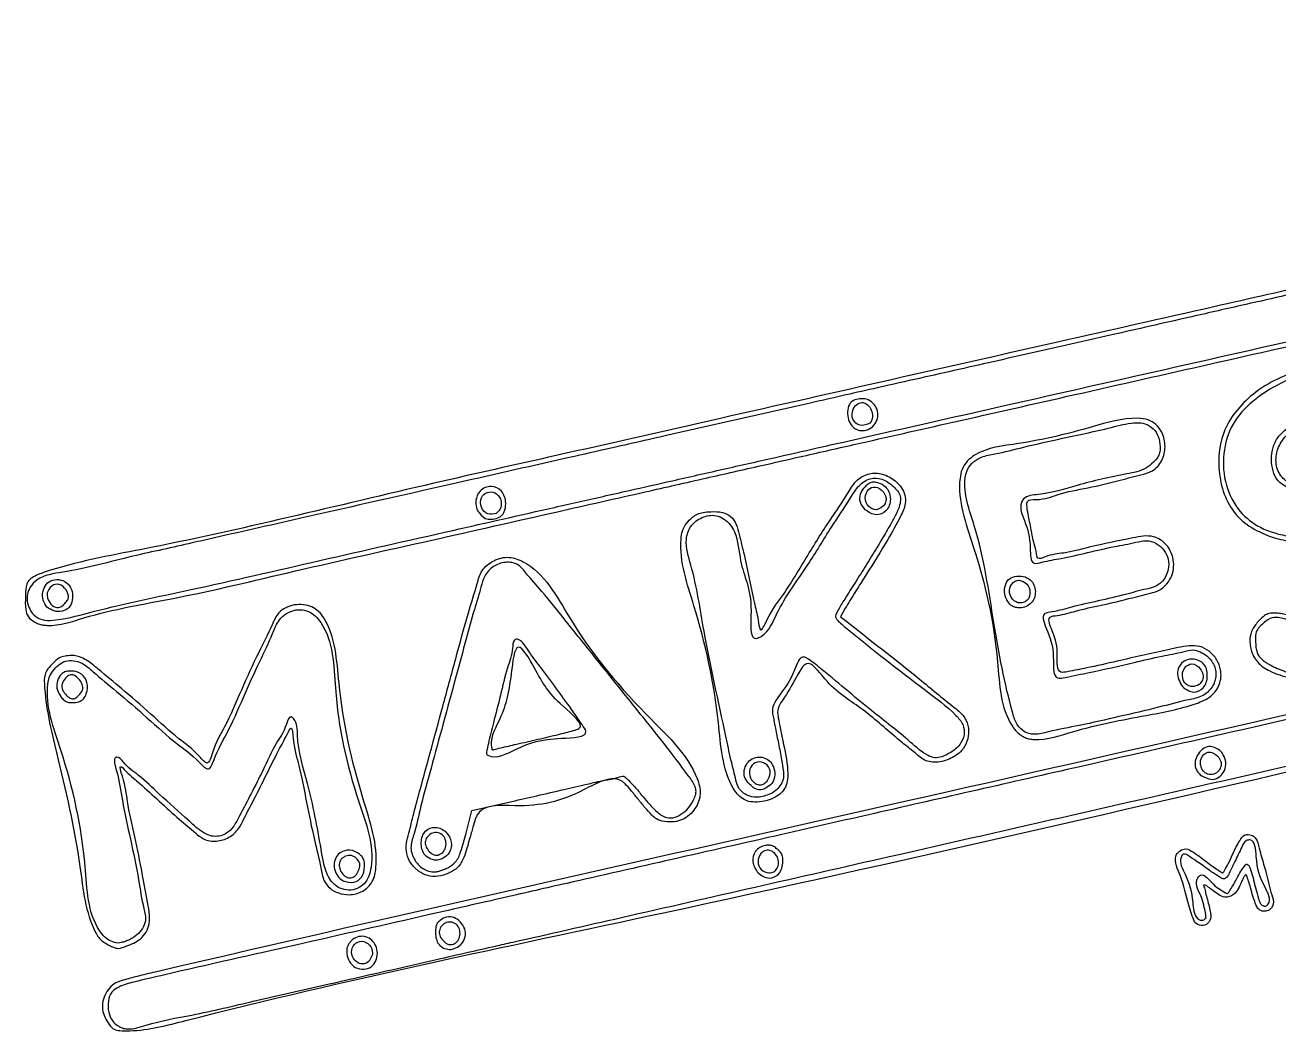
# Model space of a CAD drawing. Extents: x 2 to 748, y 2 to 398.
# Drawn here: x 291.09 to 331.95, y 200.01 to 232.77 of the extents above; entities that cross this region are included whole.
import ezdxf

# ---------------------------------------------------------------- set-up
doc = ezdxf.new("R2010")
doc.units = 0
doc.layers.add('Capa_1', color=7, linetype='CONTINUOUS')

msp = doc.modelspace()

# ---------------------------------------------------------------- linework, layer by layer
at = {"layer": 'Capa_1', "color": 7}
for p, q in [((318.039383, 219.69902), (318.039383, 219.69902)), ((318.627873, 219.803233), (318.627873, 219.803233)), ((318.466385, 216.982044), (318.466301, 216.982044)), ((319.067632, 217.113483), (319.067632, 217.113483)), ((306.087018, 216.699509), (306.087018, 216.699509)), ((306.443888, 216.858699), (306.443888, 216.858699)), ((300.693215, 215.328673), (300.693413, 215.328673)), ((291.802199, 213.811368), (291.802143, 213.811365)), ((292.421959, 213.967507), (292.421959, 213.967519)), ((317.816484, 213.76987), (317.658129, 213.497125)), ((323.153617, 213.93289), (323.153617, 213.932895)), ((323.800131, 214.094042), (323.800131, 214.094042)), ((291.393993, 213.325246), (291.393993, 213.325246)), ((317.658129, 213.497125), (317.820238, 213.369738)), ((329.345939, 211.284562), (329.345939, 211.284562)), ((292.267132, 210.874527), (292.267132, 210.874527)), ((292.844389, 210.937276), (292.844276, 210.937265)), ((328.812567, 211.208714), (328.812567, 211.208714)), ((326.736287, 210.24361), (326.736287, 210.24361)), ((323.555332, 209.627068), (323.555332, 209.627068)), ((307.796156, 209.503178), (307.796156, 209.503169)), ((306.123763, 209.080429), (306.123763, 209.080429)), ((329.985539, 208.482067), (329.985539, 208.482067)), ((315.267396, 208.13716), (315.267396, 208.137157)), ((329.38418, 208.350627), (329.38418, 208.350627)), ((314.826198, 207.925976), (314.826198, 207.925973)), ((315.377491, 207.722954), (315.377491, 207.722954)), ((305.459948, 206.444659), (305.644663, 207.181686)), ((305.644663, 207.181686), (306.956008, 207.48138)), ((314.669424, 207.479201), (314.669424, 207.479201)), ((304.293919, 205.616086), (304.293919, 205.616004)), ((304.704496, 205.820178), (304.704524, 205.820189)), ((303.909391, 205.206884), (303.909391, 205.206892)), ((304.862964, 205.320114), (304.862964, 205.320114)), ((314.979417, 205.149573), (314.979417, 205.149573)), ((315.543918, 205.225742), (315.543861, 205.225742)), ((301.456993, 204.892313), (301.456993, 204.892313)), ((301.893788, 205.096806), (301.893788, 205.096808)), ((329.205167, 203.539168), (329.205167, 203.539153)), ((329.574116, 203.682065), (329.574116, 203.682057)), ((293.77465, 202.824632), (293.77465, 202.824632)), ((294.496998, 202.976419), (294.496998, 202.976419)), ((304.723292, 202.705542), (304.723292, 202.705542)), ((305.161752, 202.904932), (305.161809, 202.904944)), ((302.303716, 202.276164), (302.303716, 202.276164)), ((301.848379, 202.069958), (301.848379, 202.069958)), ((298.571243, 200.984317), (298.571243, 200.984317)), ((293.873146, 200.157338), (293.873146, 200.157338))]:
    msp.add_line(p, q, dxfattribs=at)
for points, knots in [([(291.393993, 213.325246), (291.319958, 213.374065), (291.173034, 213.470948), (291.084428, 213.783006), (291.106846, 214.11133), (291.101702, 214.415528), (291.167112, 214.64847), (291.385542, 214.826698), (292.609002, 215.265297), (297.039169, 216.051388), (302.559171, 217.44339), (308.852145, 218.84345), (313.823737, 219.973189), (319.287736, 221.20704), (324.645065, 222.418906), (329.322814, 223.47636), (333.061024, 224.321252), (336.012049, 224.988067), (338.498581, 225.550157), (341.01151, 226.11853), (344.024157, 226.799866), (347.901627, 227.676495), (352.527742, 228.722091), (357.348652, 229.812332), (361.769634, 230.810023), (365.558048, 231.671246), (368.257157, 232.269772), (369.973149, 232.659348), (370.794278, 232.771473), (371.167401, 232.762443), (371.388311, 232.73862), (371.615915, 232.543323), (371.781474, 232.136893), (371.740706, 231.571922), (371.272791, 231.037761), (369.997351, 230.959194), (368.067746, 230.350698), (364.9635, 229.718347), (360.89543, 228.76885), (356.084388, 227.691724), (350.986473, 226.536297), (346.011752, 225.412718), (341.553225, 224.404753), (337.61361, 223.514263), (333.807498, 222.653895), (329.720432, 221.730065), (325.451621, 220.765252), (321.57643, 219.889189), (318.584939, 219.212707), (316.507248, 218.742331), (314.901952, 218.378413), (313.225184, 217.99915), (311.006229, 217.497327), (308.025103, 216.824571), (304.227279, 215.960981), (300.053552, 215.039176), (296.280801, 214.119501), (293.576588, 213.683715), (292.172168, 213.178677), (291.665165, 213.225435), (291.522374, 213.26163), (291.435042, 213.304905), (291.393993, 213.325246)], [0, 0, 0, 0, 0.257859, 0.511725, 0.918801, 1.249313, 1.424874, 1.619129, 2.061692, 5.313226, 15.071563, 19.155289, 24.650446, 30.367365, 35.959778, 41.128565, 44.754704, 47.457281, 50.204835, 52.402521, 55.186495, 59.471026, 64.328527, 69.414851, 74.299224, 77.924196, 81.072232, 82.58768, 83.21221, 83.54037, 83.718022, 83.855842, 84.413577, 84.96588, 85.475411, 86.3885, 88.599014, 91.628606, 95.840844, 101.151712, 106.41145, 111.524621, 116.45124, 120.124721, 123.641602, 128.157677, 132.695245, 136.771056, 140.076624, 141.896322, 143.161868, 145.014707, 147.053713, 149.986768, 154.183466, 158.735253, 162.820977, 165.795873, 167.016083, 167.162887, 167.317521, 167.454667, 167.454667, 167.454667, 167.454667]), ([(300.693413, 215.328673), (302.138607, 215.655599), (304.689289, 216.232603), (307.766467, 216.928499), (309.682136, 217.361343), (310.961297, 217.649753), (312.266453, 217.944951), (313.840598, 218.301148), (315.414738, 218.657398), (316.719905, 218.952624), (319.224056, 219.517735), (324.968147, 220.815742), (335.209598, 223.131019), (344.354782, 225.199339), (350.547586, 226.599404), (352.653037, 227.075165), (355.380149, 227.691004), (358.507341, 228.397714), (361.708508, 229.121686), (363.924807, 229.625186), (365.439973, 229.968655), (366.707505, 230.253599), (368.165195, 230.585464), (369.53967, 230.88243), (370.533935, 231.162957), (371.132052, 231.258972), (371.362846, 231.408517), (371.468649, 231.535662), (371.542794, 231.700155), (371.618597, 231.861779), (371.620545, 232.050433), (371.539866, 232.248665), (371.419409, 232.473915), (371.216073, 232.651133), (370.953874, 232.732577), (370.574275, 232.615732), (369.993395, 232.517371), (368.850498, 232.248182), (366.719326, 231.774117), (363.385203, 231.015482), (359.164164, 230.062265), (354.77845, 229.069775), (350.986751, 228.212579), (347.830247, 227.499541), (344.816732, 226.819421), (340.729737, 225.894885), (337.122026, 225.077982), (334.305376, 224.441095), (333.11453, 224.172312), (331.917135, 223.902961), (330.579145, 223.601791), (328.740515, 223.18471), (326.830649, 222.749551), (324.708775, 222.269223), (322.565199, 221.785296), (320.481843, 221.316207), (318.494008, 220.867594), (316.588645, 220.436792), (314.356234, 219.931638), (312.127245, 219.427174), (310.231401, 218.998318), (307.868487, 218.464593), (304.608796, 217.728215), (300.807326, 216.868916), (298.003211, 216.233226), (296.457802, 215.883847), (295.573157, 215.682298), (294.159183, 215.377799), (292.842412, 214.993833), (291.598984, 214.850425), (291.260189, 214.486106), (291.151751, 214.236962), (291.147963, 213.985633), (291.233365, 213.727595), (291.419519, 213.483838), (291.740918, 213.355305), (292.404782, 213.414089), (293.951538, 213.851589), (296.835667, 214.435075), (299.278738, 215.001011), (300.693215, 215.328673)], [0, 0, 0, 0, 4.445131, 7.845396, 9.464652, 10.337013, 11.77921, 13.479022, 15.178841, 16.621056, 17.493443, 22.880209, 34.287824, 48.993132, 51.008684, 53.335107, 55.468736, 59.396031, 62.953251, 65.314816, 66.214258, 67.61422, 69.211625, 70.702289, 71.822537, 72.330317, 72.482634, 72.636975, 72.818637, 73.023819, 73.164726, 73.369923, 73.658118, 73.925033, 74.159235, 74.445183, 75.085286, 75.941145, 77.95803, 81.641908, 86.195236, 90.941533, 95.131306, 97.85749, 100.649631, 104.39924, 110.428273, 111.746756, 113.062512, 114.090681, 115.428704, 117.176911, 119.746706, 121.305144, 123.703593, 126.339272, 127.711681, 129.817078, 132.199646, 134.578235, 136.67316, 138.030882, 141.845555, 146.69874, 149.722621, 150.472161, 151.451044, 152.447346, 154.794772, 155.668375, 155.993962, 156.236726, 156.46893, 156.730153, 157.041558, 157.356814, 157.720199, 159.013883, 162.181941, 166.538514, 166.538514, 166.538514, 166.538514]), ([(332.307156, 211.502257), (332.084257, 211.565256), (331.701677, 211.673388), (331.226548, 211.982186), (331.032062, 212.386611), (330.980913, 212.762894), (331.072646, 213.106959), (331.273728, 213.344191), (331.451311, 213.525543), (331.635277, 213.616286), (331.819293, 213.616647), (332.013309, 213.601368), (332.203238, 213.565517), (332.497564, 213.470281), (332.921067, 213.343837), (333.505104, 213.278363), (334.267045, 213.274214), (335.097197, 213.396564), (335.89856, 213.827897), (336.163782, 214.384503), (336.218404, 214.743123), (336.201035, 214.920377), (336.100765, 215.192986), (335.71415, 215.586184), (334.737439, 215.740802), (333.652612, 215.830942), (332.603799, 215.899387), (331.868464, 216.027405), (331.249782, 216.271726), (330.67852, 216.630788), (330.23817, 217.234453), (329.93173, 218.192682), (329.996634, 219.564197), (331.110354, 220.916023), (332.297876, 221.449235), (333.149137, 221.66307), (333.591242, 221.699562), (334.108223, 221.700308), (334.617361, 221.703441), (335.051029, 221.666707), (335.530858, 221.525934), (336.076725, 221.280699), (336.433355, 220.628844), (336.229524, 220.083856), (335.873489, 219.743257), (335.34938, 219.733954), (334.717066, 219.900743), (333.893336, 219.980504), (333.068174, 219.852653), (332.373741, 219.605574), (331.961484, 219.153832), (331.815898, 218.662624), (331.905123, 218.16783), (332.309007, 217.78093), (333.0372, 217.624605), (334.074584, 217.545057), (335.196858, 217.479233), (336.189121, 217.338601), (336.819745, 217.086026), (337.264498, 216.832679), (337.57374, 216.546297), (337.842471, 216.11696), (338.064143, 215.541436), (338.160599, 214.829627), (338.089843, 213.916967), (337.528088, 212.852427), (336.327499, 211.956312), (335.067966, 211.498602), (333.936879, 211.380731), (333.101268, 211.370227), (332.554874, 211.461071), (332.307156, 211.502257)], [0, 0, 0, 0, 0.694677, 1.192332, 1.64076, 1.992774, 2.315622, 2.673668, 2.912314, 3.073797, 3.2729, 3.453228, 3.659843, 3.850022, 4.381191, 4.982302, 5.605037, 6.665014, 7.479843, 8.216008, 8.408857, 8.564791, 8.744323, 9.273056, 10.115778, 11.610467, 12.580567, 13.261506, 13.838826, 14.568845, 15.252825, 16.030055, 17.562948, 19.134973, 21.013153, 21.374089, 21.764826, 22.339364, 22.925159, 23.293455, 23.637675, 24.426417, 25.025381, 25.663778, 26.016897, 26.439218, 27.14275, 28.005482, 28.886038, 29.642651, 30.159911, 30.657269, 31.132908, 31.58929, 32.242316, 33.312521, 34.728397, 35.612506, 36.3021, 36.752534, 37.142028, 37.551937, 38.261544, 38.975526, 39.690567, 40.979771, 42.433918, 44.095356, 44.932361, 45.839238, 46.591393, 46.591393, 46.591393, 46.591393]), ([(334.868266, 211.670836), (335.296292, 211.79993), (336.102717, 212.043149), (337.115898, 212.720852), (337.638403, 213.417169), (337.875638, 213.922827), (337.942759, 214.255186), (337.967271, 214.862032), (337.916208, 215.72181), (337.31759, 216.655507), (336.533832, 217.062623), (335.797005, 217.247675), (335.060164, 217.332283), (333.985516, 217.39918), (332.901826, 217.452965), (331.836041, 217.809682), (331.67782, 218.519239), (331.739951, 219.007648), (331.909346, 219.363661), (332.324049, 219.754654), (333.087211, 220.041874), (334.125174, 220.146128), (334.947841, 220.013345), (335.48303, 219.847545), (335.772191, 219.912019), (335.946759, 220.085287), (336.094745, 220.237398), (336.161866, 220.406979), (336.16972, 220.652856), (336.09329, 221.010586), (335.659952, 221.311813), (335.124917, 221.494316), (334.46651, 221.580144), (333.803151, 221.578792), (332.953917, 221.485343), (332.022302, 221.14981), (331.099975, 220.572206), (330.382567, 219.799861), (330.091841, 218.805053), (330.168523, 217.788064), (330.606849, 216.917499), (331.36946, 216.322918), (332.485708, 216.04202), (333.74484, 215.966884), (334.921028, 215.883294), (335.757212, 215.712249), (336.276273, 215.314553), (336.417858, 214.724718), (336.259845, 214.121661), (335.752787, 213.50186), (334.786496, 213.157407), (333.579588, 213.067426), (332.59699, 213.247224), (331.979561, 213.489694), (331.629728, 213.457903), (331.431544, 213.268328), (331.253851, 213.119571), (331.181296, 212.923201), (331.190351, 212.715828), (331.191915, 212.508017), (331.227681, 212.334347), (331.338695, 212.128813), (331.640753, 211.926901), (332.082416, 211.723226), (332.661077, 211.554433), (333.354474, 211.513208), (334.110198, 211.533216), (334.622083, 211.626136), (334.868266, 211.670825)], [0, 0, 0, 0, 1.336356, 2.517768, 3.58593, 3.903562, 4.185232, 4.595271, 5.728409, 6.704488, 7.772155, 8.287465, 8.982922, 9.994465, 11.498842, 12.335982, 13.04468, 13.446051, 13.817213, 14.198403, 15.128006, 16.196266, 17.300789, 17.614474, 17.853253, 18.144792, 18.336194, 18.485853, 18.677971, 19.071964, 19.517272, 20.17246, 20.772342, 21.495948, 22.160182, 23.326657, 24.427785, 25.408388, 26.413014, 27.440599, 28.406361, 29.245698, 30.256719, 31.80242, 33.031714, 33.800025, 34.330838, 34.890787, 35.505664, 36.146455, 37.212919, 38.461811, 39.763976, 40.169308, 40.43777, 40.75978, 40.966177, 41.123475, 41.365856, 41.583484, 41.747456, 41.89223, 42.272628, 42.798869, 43.361142, 44.064889, 44.873886, 45.623453, 45.623453, 45.623453, 45.623453]), ([(318.039383, 219.69902), (317.995711, 219.765989), (317.902567, 219.90882), (317.885248, 220.164652), (317.920184, 220.405182), (318.088323, 220.554383), (318.290414, 220.604286), (318.600479, 220.592952), (318.928733, 220.277315), (318.864274, 219.742867), (318.498131, 219.538313), (318.255954, 219.567583), (318.134603, 219.614329), (318.071646, 219.670325), (318.039383, 219.69902)], [0, 0, 0, 0, 0.235963, 0.503264, 0.7529, 0.930152, 1.14003, 1.365196, 1.840852, 2.301827, 2.774256, 2.906138, 3.028489, 3.157095, 3.157095, 3.157095, 3.157095]), ([(318.627873, 219.803233), (318.655688, 219.853326), (318.719894, 219.968956), (318.689424, 220.176423), (318.600275, 220.372123), (318.417575, 220.494309), (318.196578, 220.44673), (318.0394, 220.240283), (318.010082, 219.920049), (318.307932, 219.669941), (318.518504, 219.757669), (318.627873, 219.803233)], [0, 0, 0, 0, 0.168269, 0.388418, 0.593231, 0.807782, 0.986165, 1.214921, 1.544553, 1.851251, 2.1827, 2.1827, 2.1827, 2.1827]), ([(323.555332, 209.627068), (323.517987, 209.655667), (323.440906, 209.714698), (323.342937, 209.815578), (322.868393, 210.479223), (322.810321, 212.673573), (322.226571, 215.269966), (321.431863, 217.363863), (321.606953, 218.307391), (321.777456, 218.571622), (322.342011, 219.005205), (323.822042, 219.143224), (325.551815, 219.573806), (326.955963, 220.005386), (327.67826, 219.934933), (327.960029, 219.770855), (328.176616, 219.467444), (328.275043, 219.041439), (328.165966, 218.574499), (327.874604, 218.228901), (327.365882, 218.101939), (326.670131, 217.912477), (325.763606, 217.693253), (324.807281, 217.527809), (324.250122, 217.282449), (323.742528, 217.327857), (323.730658, 217.062264), (323.790697, 216.770304), (323.870975, 216.347519), (323.958023, 215.905353), (324.043933, 215.628645), (324.073712, 215.334555), (324.496308, 215.530319), (324.987706, 215.554772), (325.976227, 215.823958), (326.913664, 216.003354), (327.790228, 216.188194), (328.306881, 215.881614), (328.568114, 215.367255), (328.486189, 214.73318), (328.096365, 214.33426), (327.564365, 214.218411), (326.954203, 214.05374), (326.173992, 213.871245), (325.383483, 213.712059), (324.884402, 213.544798), (324.355431, 213.508443), (324.666032, 212.830558), (324.752682, 212.423983), (324.694547, 211.632134), (325.220262, 211.739749), (325.794425, 211.842462), (326.891027, 212.101228), (327.997371, 212.343547), (328.886314, 212.550118), (329.374304, 212.554223), (329.693757, 212.383951), (329.93429, 212.114103), (330.086561, 211.732755), (330.048845, 211.278949), (329.743732, 210.859846), (328.896389, 210.51761), (327.382792, 210.235186), (325.617222, 209.912253), (324.360987, 209.457528), (323.821072, 209.510167), (323.682115, 209.553877), (323.597195, 209.6029), (323.555332, 209.627068)], [0, 0, 0, 0, 0.140995, 0.291022, 0.419895, 2.579454, 6.451015, 8.67826, 8.97211, 9.291122, 9.595974, 11.077119, 13.545096, 15.056002, 15.389266, 15.686709, 16.002136, 16.48409, 16.949376, 17.401113, 17.751156, 18.490325, 19.576569, 20.57109, 21.297774, 21.599292, 21.708229, 22.013108, 22.527257, 22.992293, 23.332677, 23.474982, 23.718019, 24.33378, 25.189287, 26.640282, 27.322059, 27.729335, 28.349874, 28.940863, 29.540909, 29.876617, 30.558658, 31.439842, 32.296147, 32.912886, 33.156612, 33.600955, 34.440167, 34.976127, 35.195635, 35.826049, 36.854081, 38.499241, 39.252949, 39.590824, 39.932745, 40.301207, 40.656701, 41.13793, 41.599669, 42.132036, 43.817897, 46.225943, 47.557803, 47.696889, 47.845743, 47.990471, 47.990471, 47.990471, 47.990471]), ([(293.873146, 200.157338), (293.767461, 200.312248), (293.55946, 200.617132), (293.643948, 201.189579), (293.948139, 201.557448), (294.360967, 201.676079), (294.785465, 201.795951), (303.308846, 203.782773), (318.684993, 207.212687), (337.545154, 211.52109), (349.245448, 214.178349), (354.958865, 215.478375), (357.797897, 216.123817), (360.424062, 216.720629), (363.041635, 217.314663), (365.856459, 217.956833), (368.728355, 218.600832), (371.219883, 219.19356), (372.991074, 219.509384), (373.945929, 219.802261), (374.331128, 219.782269), (374.482974, 219.729152), (374.677724, 219.585172), (374.891131, 219.325071), (374.97137, 218.896361), (374.876042, 218.560719), (374.756135, 218.329155), (374.632311, 218.20516), (373.795987, 217.798556), (370.854631, 217.457111), (365.396163, 215.926145), (345.245659, 211.618895), (322.007702, 205.867294), (300.938522, 201.556934), (295.009708, 200.000544), (294.226339, 200.007421), (293.996386, 200.039789), (293.912551, 200.119753), (293.873146, 200.157338)], [0, 0, 0, 0, 0.544419, 1.071488, 1.61271, 1.867013, 2.34413, 2.94179, 28.090974, 49.646959, 60.966545, 64.087296, 67.225232, 69.701009, 72.166604, 75.277884, 78.361256, 81.000592, 82.947812, 83.781658, 83.950072, 84.09524, 84.256604, 84.672282, 85.070901, 85.512961, 85.693322, 85.84904, 86.028327, 88.46217, 94.590136, 103.085642, 150.220979, 166.172439, 168.029531, 168.360492, 168.540453, 168.70006, 168.70006, 168.70006, 168.70006]), ([(298.571243, 200.984317), (299.33524, 201.158036), (300.808607, 201.493054), (302.783099, 201.942228), (304.337651, 202.296344), (305.480635, 202.556582), (306.309414, 202.744952), (307.97646, 203.120542), (312.250309, 204.094591), (320.339166, 205.930957), (331.258043, 208.414609), (342.207991, 210.904148), (350.382097, 212.762353), (355.050531, 213.823421), (357.836787, 214.455283), (360.770998, 215.122405), (364.572612, 215.987131), (368.376802, 216.850856), (371.318549, 217.522585), (373.041226, 217.908608), (373.833017, 218.092901), (374.176079, 218.191407), (374.552222, 218.301545), (374.819844, 218.730091), (374.753545, 219.322219), (374.136075, 219.814568), (372.720061, 219.157056), (370.197092, 218.884487), (366.617604, 217.936304), (362.919888, 217.126942), (360.006618, 216.47544), (358.337124, 216.069567), (357.426059, 215.896665), (357.186457, 215.777383), (356.847823, 215.759287), (356.908883, 215.688152), (356.958711, 215.668519), (357.060126, 215.642274), (357.194341, 215.547702), (357.299851, 215.370598), (357.360001, 215.163774), (357.301816, 214.960652), (357.217074, 214.794819), (357.077426, 214.65194), (356.877791, 214.634374), (356.674237, 214.665594), (356.51223, 214.76315), (356.395846, 214.875794), (356.340872, 215.017476), (356.33838, 215.171169), (356.346203, 215.324527), (356.381258, 215.459528), (356.431054, 215.527692), (356.454625, 215.559957)], [0, 0, 0, 0, 2.350496, 4.532928, 6.074815, 7.133619, 8.049637, 8.624561, 12.260116, 21.199949, 33.508633, 45.853469, 54.888116, 58.656599, 60.215968, 63.45912, 67.683934, 71.911853, 75.16314, 76.733899, 77.211716, 77.598032, 77.810209, 78.37027, 78.926143, 79.472597, 80.449961, 83.117337, 87.342795, 91.388687, 94.561619, 96.174693, 96.729131, 97.126912, 97.282645, 97.313292, 97.370603, 97.445693, 97.625351, 97.84417, 98.056511, 98.248829, 98.458714, 98.617441, 98.820816, 99.026467, 99.231255, 99.376788, 99.504221, 99.674993, 99.833548, 99.965933, 100.084922, 100.084922, 100.084922, 100.084922]), ([(326.736287, 210.24361), (327.168345, 210.340539), (327.927187, 210.51078), (328.81929, 210.76057), (329.453685, 210.878142), (329.799894, 211.181656), (329.938055, 211.599778), (329.835691, 211.97474), (329.615758, 212.215429), (329.39628, 212.36256), (329.118531, 212.44058), (328.704257, 212.316498), (328.06576, 212.206045), (327.050286, 211.965646), (325.972512, 211.712396), (325.196589, 211.566492), (324.584435, 211.431477), (324.623796, 212.325174), (324.527837, 212.793838), (324.147725, 213.610592), (324.723396, 213.666702), (325.252231, 213.838619), (326.072061, 214.010172), (326.883949, 214.199106), (327.509467, 214.37615), (328.077431, 214.491193), (328.437804, 215.018768), (328.285407, 215.72591), (327.725263, 216.03183), (327.169217, 215.886172), (326.530056, 215.774241), (325.724611, 215.59089), (324.918174, 215.396317), (324.377928, 215.321563), (323.843895, 215.154456), (323.864925, 215.969281), (323.729834, 216.490596), (323.466096, 217.080556), (323.691193, 217.449188), (324.417484, 217.480136), (325.470837, 217.82344), (326.647029, 218.091301), (327.535974, 218.245679), (327.836731, 218.505275), (327.997889, 218.664874), (328.0759, 218.84245), (328.076959, 219.077007), (328.044968, 219.362416), (327.863526, 219.64), (327.599623, 219.801573), (327.154942, 219.833518), (326.265386, 219.594768), (325.041612, 219.34434), (323.736413, 219.051646), (322.866532, 218.823684), (322.296154, 218.731964), (321.98474, 218.553142), (321.788119, 218.312912), (321.618612, 217.585668), (322.278953, 215.922926), (322.622415, 213.367553), (323.028245, 211.196717), (323.382572, 209.990104), (323.639554, 209.721908), (324.027022, 209.636178), (324.618623, 209.802727), (325.541836, 209.964522), (326.303847, 210.142569), (326.736287, 210.24361)], [0, 0, 0, 0, 1.326499, 2.329787, 2.793168, 3.231537, 3.638043, 4.052593, 4.32699, 4.602132, 4.839056, 5.163048, 5.866161, 6.796472, 8.302949, 9.095963, 9.346555, 9.916795, 10.925003, 11.475884, 11.734476, 12.380043, 13.273026, 14.188207, 14.892108, 15.23289, 15.894285, 16.541782, 17.190578, 17.535636, 18.237479, 19.144646, 20.026995, 20.663775, 20.917774, 21.428243, 22.349265, 22.942154, 23.079561, 23.577141, 24.877392, 26.53811, 27.191589, 27.500214, 27.712477, 27.867089, 28.066682, 28.408509, 28.71375, 29.027721, 29.298889, 30.025614, 31.767286, 33.059724, 34.031521, 34.472331, 34.776078, 35.089239, 35.372764, 36.968271, 40.19213, 43.192188, 43.593018, 43.924634, 44.249584, 44.728113, 45.742202, 47.072819, 47.072819, 47.072819, 47.072819]), ([(314.669424, 207.479201), (314.601503, 207.506869), (314.460895, 207.564147), (314.286782, 207.716046), (313.806561, 208.465037), (313.692134, 210.664015), (313.119306, 213.302148), (312.379469, 215.374355), (312.499159, 216.295616), (312.63452, 216.542024), (312.8132, 216.720979), (312.998178, 216.845999), (313.203437, 216.904378), (313.476799, 216.920926), (313.792554, 216.924027), (314.106267, 216.775837), (314.288182, 216.498575), (314.385599, 216.065962), (314.536093, 215.461882), (314.697848, 214.708447), (314.846779, 213.923327), (314.976832, 213.48082), (315.043464, 212.914927), (315.415277, 213.728258), (315.856195, 214.24863), (316.565302, 215.457043), (317.247054, 216.545147), (317.825418, 217.375089), (318.166667, 217.969745), (318.593733, 218.188098), (319.053301, 218.171834), (319.411909, 217.969693), (319.653565, 217.717814), (319.773517, 217.458788), (319.791154, 217.122565), (319.559492, 216.637015), (319.132442, 215.872636), (318.643133, 215.097493), (318.226457, 214.437083), (317.997414, 214.070431), (317.866906, 213.853632), (317.816484, 213.76987)], [0, 0, 0, 0, 0.218974, 0.453318, 0.678543, 2.870218, 6.756366, 8.970683, 9.235062, 9.510562, 9.795493, 9.988276, 10.173336, 10.426921, 10.810487, 11.106885, 11.42438, 11.765072, 12.433965, 13.286915, 14.111902, 14.707298, 14.944313, 15.323192, 16.322604, 17.726412, 19.183672, 20.264439, 20.764958, 21.198889, 21.627174, 22.092949, 22.396183, 22.662959, 22.931949, 23.376573, 24.239136, 25.579482, 26.117056, 26.582906, 26.87621, 26.87621, 26.87621, 26.87621]), ([(315.377491, 207.722954), (315.448101, 207.763997), (315.583633, 207.842778), (315.728346, 208.030646), (315.820973, 208.238003), (315.794972, 208.516839), (315.738449, 208.885959), (315.645001, 209.355284), (315.544711, 209.822973), (315.48531, 210.174295), (315.397296, 210.557884), (315.782644, 211.086331), (316.09978, 211.514509), (316.339309, 212.265306), (316.610168, 212.12203), (316.765585, 212.012274), (317.47249, 211.447293), (318.500795, 210.545573), (319.722757, 209.629511), (320.356143, 209.031356), (320.735699, 208.881972), (320.999245, 208.935789), (321.278643, 209.078407), (321.563154, 209.302568), (321.717063, 209.639862), (321.676847, 210.010278), (321.215786, 210.518855), (319.890855, 211.499145), (318.627997, 212.488833), (317.671148, 213.274979), (317.561122, 213.383207), (317.473307, 213.499277), (317.581714, 213.715495), (317.820377, 214.113577), (318.1887, 214.684175), (318.588115, 215.323388), (318.920213, 215.864012), (319.252065, 216.435666), (319.539556, 216.903364), (319.670154, 217.43954), (319.373471, 217.765862), (319.048649, 218.007237), (318.605933, 218.027176), (318.22339, 217.768024), (317.878835, 217.171213), (317.290624, 216.324252), (316.541761, 215.040936), (315.683093, 213.929315), (315.330154, 212.974191), (314.662519, 212.648932), (314.878242, 214.244268), (314.375048, 215.017938), (314.329754, 216.060948), (314.077952, 216.505898), (313.869251, 216.687228), (313.553875, 216.835953), (313.135636, 216.757035), (312.752625, 216.471507), (312.563252, 215.879277), (312.948276, 214.741968), (313.251146, 212.599485), (313.744902, 210.491423), (314.07402, 208.892736), (314.218337, 208.351953), (314.30206, 207.926527), (314.573479, 207.664633), (314.980968, 207.577846), (315.240736, 207.672908), (315.377491, 207.722954)], [0, 0, 0, 0, 0.242531, 0.46553, 0.701729, 0.901923, 1.290367, 1.828669, 2.33533, 2.722313, 2.906008, 3.490721, 4.429071, 4.952478, 5.061807, 5.272302, 5.540833, 7.755774, 9.389484, 10.124099, 10.347555, 10.574923, 10.901865, 11.289996, 11.636092, 11.969046, 12.340698, 13.637328, 16.942113, 17.159254, 17.328477, 17.416554, 17.564078, 17.9678, 18.88675, 19.555736, 20.239519, 20.790172, 21.529842, 21.923501, 22.302099, 22.750202, 23.125557, 23.543663, 24.063304, 25.1771, 26.644506, 28.505195, 29.409558, 29.571813, 30.488799, 32.157057, 33.116521, 33.380053, 33.67306, 33.932893, 34.39998, 34.862644, 35.306249, 36.159361, 38.350685, 41.850934, 42.632317, 43.239208, 43.540886, 43.908584, 44.295123, 44.724843, 44.724843, 44.724843, 44.724843]), ([(318.466301, 216.982044), (318.403274, 217.05962), (318.283994, 217.206434), (318.28957, 217.513983), (318.439346, 217.711951), (318.576478, 217.845578), (318.705889, 217.900569), (318.877439, 217.873017), (319.082531, 217.796903), (319.254741, 217.585821), (319.313193, 217.281506), (319.206432, 216.927114), (318.799139, 216.753086), (318.582021, 216.902479), (318.466385, 216.982044)], [0, 0, 0, 0, 0.291995, 0.552609, 0.849318, 1.012776, 1.125517, 1.254664, 1.521322, 1.766939, 2.032247, 2.429573, 2.777306, 3.173534, 3.173534, 3.173534, 3.173534]), ([(306.087018, 216.699509), (305.994726, 216.76901), (305.80618, 216.910996), (305.74911, 217.279862), (305.893484, 217.633071), (306.275095, 217.800577), (306.665789, 217.60816), (306.765976, 217.282342), (306.745123, 217.05122), (306.714303, 216.92447), (306.64355, 216.795327), (306.489611, 216.704944), (306.288879, 216.6542), (306.152906, 216.68472), (306.087018, 216.699509)], [0, 0, 0, 0, 0.335397, 0.685186, 1.027146, 1.418936, 1.781187, 2.196429, 2.347239, 2.478181, 2.585501, 2.779244, 2.991918, 3.191856, 3.191856, 3.191856, 3.191856]), ([(306.443888, 216.858699), (306.487529, 216.898574), (306.575253, 216.978727), (306.620675, 217.15899), (306.588376, 217.36885), (306.418821, 217.556688), (306.138988, 217.57752), (305.916558, 217.372332), (305.927287, 217.057145), (306.146979, 216.793673), (306.3477, 216.837633), (306.443888, 216.858699)], [0, 0, 0, 0, 0.174056, 0.349879, 0.530562, 0.796804, 1.038687, 1.294105, 1.603192, 1.902732, 2.178361, 2.178361, 2.178361, 2.178361]), ([(319.067632, 217.113483), (319.100179, 217.16354), (319.160088, 217.255679), (319.143476, 217.435952), (319.030943, 217.608524), (318.817641, 217.764578), (318.52788, 217.652646), (318.436543, 217.359043), (318.54134, 217.071973), (318.841119, 216.928024), (318.991578, 217.051214), (319.067632, 217.113483)], [0, 0, 0, 0, 0.174292, 0.32082, 0.510362, 0.788562, 1.030388, 1.315655, 1.619018, 1.885817, 2.158521, 2.158521, 2.158521, 2.158521]), ([(356.397475, 215.646851), (356.266862, 215.616635), (355.848938, 215.519953), (355.048509, 215.337968), (353.210769, 214.920102), (349.312515, 214.034438), (342.777097, 212.548339), (334.434597, 210.651532), (326.208507, 208.781008), (319.996928, 207.368914), (315.56851, 206.362214), (312.225002, 205.604179), (309.214408, 204.920415), (306.57738, 204.319022), (303.635846, 203.649399), (299.943594, 202.806589), (296.729764, 202.088691), (294.802197, 201.637725), (294.210453, 201.487863), (293.88544, 201.282207), (293.782949, 200.96107), (293.793182, 200.627458), (293.908058, 200.338118), (294.091801, 200.185151), (294.25408, 200.092912), (294.578655, 200.038528), (295.325864, 200.313715), (296.712015, 200.536035), (297.889248, 200.81988), (298.571243, 200.984317)], [0, 0, 0, 0, 0.402188, 1.286883, 2.462565, 6.056137, 13.279671, 22.569323, 31.722392, 38.587905, 41.679517, 45.346598, 48.872986, 50.941325, 53.460776, 57.923474, 62.302163, 63.342284, 63.859355, 64.135972, 64.446377, 64.812483, 65.132806, 65.339404, 65.518315, 65.687348, 66.307065, 67.831699, 69.931273, 69.931273, 69.931273, 69.931273]), ([(303.909391, 205.206892), (303.822367, 205.286553), (303.648929, 205.445314), (303.510597, 205.77408), (303.496623, 206.121411), (303.625072, 206.550908), (303.768211, 207.148133), (304.007215, 208.017688), (304.321996, 209.179489), (304.704039, 210.587211), (305.119431, 212.108009), (305.47617, 213.453972), (305.777425, 214.394375), (305.946556, 215.037912), (306.351219, 215.354069), (306.853731, 215.481591), (307.949133, 215.075273), (309.099354, 212.800805), (310.998785, 210.567819), (312.817003, 208.879625), (313.146146, 207.728813), (312.947219, 207.21899), (312.608539, 206.898451), (312.231492, 206.805753), (311.940785, 206.816233), (311.674281, 206.876948), (311.485585, 207.06792), (311.283235, 207.28513), (311.059487, 207.562815), (310.845825, 207.825836), (310.686171, 208.017248), (310.258242, 208.398437), (308.854809, 207.544972), (307.588447, 207.249939), (305.954448, 207.406309), (305.752494, 206.869218), (305.674547, 206.611462), (305.552244, 206.186435), (305.437268, 205.735569), (305.221158, 205.317741), (304.89318, 205.13339), (304.558892, 205.027637), (304.201889, 205.039966), (304.006542, 205.151443), (303.909391, 205.206884)], [0, 0, 0, 0, 0.35063, 0.698795, 1.036927, 1.372648, 2.035705, 2.882686, 4.076225, 5.647766, 7.25708, 8.810757, 9.809257, 10.249518, 10.754645, 11.263102, 11.739275, 14.11876, 18.358222, 20.795673, 21.305565, 21.812025, 22.354447, 22.634019, 22.952372, 23.228873, 23.420709, 23.742077, 24.125055, 24.488325, 24.757745, 24.876423, 26.171756, 28.474761, 29.732995, 29.862916, 30.155587, 30.54827, 31.184482, 31.561381, 31.910912, 32.276058, 32.611159, 32.942691, 32.942691, 32.942691, 32.942691]), ([(306.956008, 207.48138), (307.227666, 207.543351), (307.791414, 207.671955), (308.605245, 207.86024), (309.337306, 208.021369), (309.92883, 208.173687), (310.318945, 208.216962), (310.590114, 208.337125), (310.749771, 208.171693), (310.935662, 207.982271), (311.229165, 207.629633), (311.537464, 207.267314), (311.876493, 206.958325), (312.211325, 206.923804), (312.480122, 207.057907), (312.715957, 207.257003), (312.862937, 207.489784), (312.947459, 207.685008), (312.960469, 207.849551), (312.890283, 208.077478), (312.594919, 208.45685), (312.115536, 209.115069), (311.389781, 210.019212), (310.515029, 211.110769), (309.595668, 212.258691), (308.726016, 213.340062), (308.017941, 214.233249), (307.496236, 214.809121), (307.157286, 215.242017), (306.731323, 215.297992), (306.332226, 215.157076), (306.0436, 214.843764), (305.917377, 214.332937), (305.702706, 213.661733), (305.440023, 212.68187), (305.103319, 211.445381), (304.719945, 210.039557), (304.341956, 208.640175), (304.00148, 207.433679), (303.819244, 206.56714), (303.615354, 205.971534), (303.772328, 205.536362), (304.078818, 205.240713), (304.408674, 205.156221), (304.615772, 205.220118), (304.739171, 205.262815), (304.822346, 205.301313), (304.862964, 205.320114)], [0, 0, 0, 0, 0.836136, 1.73516, 2.502442, 3.095707, 3.538563, 3.735261, 3.869581, 4.166382, 4.563499, 5.226363, 5.617149, 5.889816, 6.176328, 6.493857, 6.806977, 6.993468, 7.126451, 7.292659, 7.694861, 8.552621, 9.745704, 11.167387, 12.751534, 14.155199, 15.336987, 16.15303, 16.520636, 16.923947, 17.338002, 17.759986, 18.135688, 18.897978, 19.882285, 21.174668, 22.744486, 24.251876, 25.528022, 26.491741, 26.934935, 27.360022, 27.792954, 28.18111, 28.298411, 28.438959, 28.573106, 28.573106, 28.573106, 28.573106]), ([(291.802143, 213.811365), (291.752759, 213.883134), (291.651737, 214.029951), (291.654199, 214.307226), (291.754424, 214.561906), (291.989235, 214.714616), (292.263264, 214.713146), (292.514408, 214.580969), (292.640499, 214.318892), (292.649186, 214.041915), (292.544762, 213.777459), (292.297125, 213.657064), (292.024787, 213.659087), (291.876254, 213.760704), (291.802199, 213.811368)], [0, 0, 0, 0, 0.255786, 0.523253, 0.793285, 1.047103, 1.309631, 1.582228, 1.852041, 2.137851, 2.401768, 2.649538, 2.915005, 3.178964, 3.178964, 3.178964, 3.178964]), ([(292.421959, 213.967519), (292.449727, 214.002655), (292.497589, 214.063218), (292.511429, 214.188604), (292.444, 214.352393), (292.303796, 214.553803), (291.987299, 214.568688), (291.841743, 214.380737), (291.801741, 214.224582), (291.813784, 214.11677), (291.876575, 213.974325), (291.99255, 213.804952), (292.25965, 213.780879), (292.363737, 213.900562), (292.421959, 213.967507)], [0, 0, 0, 0, 0.131786, 0.227149, 0.361025, 0.658196, 0.904793, 1.186143, 1.28762, 1.386371, 1.503399, 1.756929, 1.955267, 2.207036, 2.207036, 2.207036, 2.207036]), ([(323.153617, 213.932895), (323.1051, 214.01084), (323.005481, 214.170883), (323.001921, 214.449977), (323.093939, 214.715253), (323.351139, 214.824027), (323.610152, 214.827334), (323.916158, 214.696591), (324.064051, 214.323488), (323.922997, 213.902488), (323.597164, 213.770758), (323.374668, 213.791806), (323.247742, 213.841189), (323.185886, 213.901451), (323.153617, 213.93289)], [0, 0, 0, 0, 0.270449, 0.555305, 0.812551, 1.055134, 1.332856, 1.58079, 2.006042, 2.394123, 2.797319, 2.939579, 3.062376, 3.196309, 3.196309, 3.196309, 3.196309]), ([(323.800131, 214.094042), (323.824025, 214.186323), (323.873167, 214.376114), (323.700871, 214.630405), (323.401676, 214.728397), (323.163663, 214.504148), (323.157436, 214.192844), (323.328765, 213.974591), (323.53469, 213.932052), (323.693323, 213.974664), (323.764164, 214.053841), (323.800131, 214.094042)], [0, 0, 0, 0, 0.274809, 0.565185, 0.830261, 1.110463, 1.397845, 1.698516, 1.852698, 2.006812, 2.165763, 2.165763, 2.165763, 2.165763]), ([(293.77465, 202.824632), (293.718895, 202.855347), (293.612334, 202.91405), (293.480333, 203.047622), (293.055051, 203.797095), (292.868986, 205.916941), (292.232517, 208.574971), (291.736663, 210.635924), (291.710498, 211.552269), (291.797719, 211.774481), (291.966016, 211.933265), (292.116828, 212.102235), (292.301485, 212.207281), (292.494013, 212.226852), (292.687202, 212.240806), (292.885955, 212.19011), (293.158446, 212.054631), (293.597761, 211.68208), (294.306896, 211.098048), (295.172515, 210.35274), (296.03097, 209.545816), (296.606853, 209.163333), (297.069352, 208.589929), (297.25627, 209.35104), (297.655628, 209.966663), (298.141912, 211.136585), (298.644491, 212.232837), (299.076302, 213.054327), (299.296814, 213.603806), (299.581035, 213.806197), (299.860937, 213.893924), (300.154928, 213.897291), (300.433274, 213.830835), (300.667857, 213.680416), (301.208952, 212.938951), (301.300925, 210.715478), (301.891037, 208.079091), (302.646925, 205.93541), (302.45265, 204.859789), (302.10748, 204.51957), (301.685374, 204.417505), (301.308453, 204.476657), (301.016852, 204.631724), (300.794257, 204.921668), (300.706563, 205.485821), (300.488526, 206.332475), (300.260837, 207.419266), (300.050327, 208.618855), (299.841066, 209.186248), (299.798865, 210.011303), (299.55426, 209.506426), (299.321882, 209.098171), (298.947788, 208.338247), (298.584173, 207.604261), (298.272004, 207.022377), (298.057132, 206.570304), (297.751102, 206.283033), (297.330361, 206.160267), (296.915675, 206.211448), (296.551543, 206.537415), (296.066192, 206.937097), (295.476963, 207.469376), (294.870331, 208.041273), (294.510337, 208.323046), (294.118426, 208.741585), (294.36543, 208.007142), (294.413166, 207.435623), (294.682089, 206.291864), (294.895333, 205.226515), (295.047163, 204.357902), (295.163763, 203.788747), (295.132706, 203.429132), (295.009277, 203.15363), (294.809593, 202.959705), (294.565452, 202.826091), (294.330778, 202.746886), (294.139366, 202.677232), (294.006069, 202.718588), (293.902035, 202.762836), (293.820032, 202.802617), (293.77465, 202.824632)], [0, 0, 0, 0, 0.1902, 0.363517, 0.554824, 2.76101, 6.552548, 8.834988, 9.093514, 9.27247, 9.531294, 9.777837, 9.951244, 10.152523, 10.351561, 10.529219, 10.759603, 11.259246, 12.24781, 13.51209, 14.733406, 15.609118, 15.949811, 16.315805, 17.255796, 18.566405, 19.920696, 20.91698, 21.36919, 21.645886, 21.930927, 22.238949, 22.516526, 22.778905, 23.055711, 25.230659, 29.094687, 31.364851, 31.828808, 32.269986, 32.732218, 33.079703, 33.396167, 33.700479, 34.137176, 35.079161, 36.322957, 37.546274, 38.43444, 38.795187, 39.014535, 39.628119, 40.503808, 41.416118, 42.125665, 42.479042, 42.912863, 43.334822, 43.763627, 44.093259, 44.772644, 45.655723, 46.512893, 47.124101, 47.357091, 47.681558, 48.523803, 49.701523, 50.918784, 51.864852, 52.335473, 52.654579, 52.930453, 53.222161, 53.473066, 53.756081, 53.979488, 54.046645, 54.168631, 54.319801, 54.319801, 54.319801, 54.319801]), ([(294.496998, 202.976419), (294.57968, 203.023821), (294.743817, 203.117921), (294.919, 203.334976), (295.054181, 203.634241), (294.904086, 204.17625), (294.780925, 205.054305), (294.529087, 206.231449), (294.266945, 207.403238), (294.148102, 208.268307), (293.988504, 208.719126), (294.010958, 208.880535), (294.037373, 208.916843), (294.157698, 208.949017), (294.378588, 208.609226), (294.861107, 208.30824), (295.557662, 207.611491), (296.265763, 207.004831), (296.807647, 206.494859), (297.226221, 206.308845), (297.765216, 206.397433), (298.233274, 207.318623), (298.740143, 208.24829), (299.225757, 209.349463), (299.552937, 209.76045), (299.702589, 210.308345), (299.9731, 210.056574), (299.930594, 209.267541), (300.380235, 207.890608), (300.666208, 206.371513), (300.846653, 205.251183), (301.139991, 204.735467), (301.623666, 204.506433), (302.218097, 204.750707), (302.552285, 205.882985), (301.709507, 207.993273), (301.150895, 210.577978), (301.141914, 212.881912), (300.36116, 213.74042), (299.752102, 213.74588), (299.325457, 213.394792), (299.098381, 212.772452), (298.692624, 211.960411), (298.20513, 210.877854), (297.715812, 209.739269), (297.326877, 209.105339), (297.095803, 208.393001), (296.586775, 208.974659), (295.96588, 209.382601), (295.051482, 210.22257), (294.157641, 211.002889), (293.439732, 211.57451), (293.011204, 211.980109), (292.680723, 212.079346), (292.401925, 212.064404), (292.167321, 211.929801), (291.995455, 211.738584), (291.866507, 211.531659), (291.720374, 210.647496), (292.503102, 208.596884), (293.087515, 206.005088), (293.125314, 203.770728), (293.67474, 203.05291), (293.883673, 202.921797), (294.079361, 202.85564), (294.23626, 202.884998), (294.362403, 202.920774), (294.451432, 202.957581), (294.496998, 202.976419)], [0, 0, 0, 0, 0.283376, 0.562551, 0.825869, 1.231227, 2.175352, 3.528276, 4.824202, 5.771878, 6.166211, 6.213031, 6.254338, 6.292263, 6.564604, 7.224739, 8.130401, 9.437051, 10.060369, 10.33727, 10.789466, 11.530749, 13.192969, 14.177392, 14.888094, 15.172267, 15.26739, 15.826792, 17.427168, 19.612235, 20.475285, 20.791158, 21.363321, 21.903218, 22.490246, 24.655415, 28.442425, 30.625361, 31.16058, 31.711875, 32.265144, 32.703059, 33.680336, 34.985433, 36.310735, 37.223529, 37.581261, 37.959236, 38.896672, 40.191657, 41.507321, 42.498926, 42.952359, 43.246366, 43.508202, 43.76769, 44.033018, 44.276542, 44.485594, 46.686419, 50.554127, 52.715866, 52.960731, 53.222794, 53.44965, 53.554827, 53.695726, 53.843445, 53.843445, 53.843445, 53.843445]), ([(317.820238, 213.369738), (318.631378, 212.740291), (319.830569, 211.809716), (321.101607, 210.747488), (321.725135, 210.261582), (321.852056, 209.867747), (321.828069, 209.510727), (321.654041, 209.131525), (321.269102, 208.857406), (320.803304, 208.719024), (320.397195, 208.795122), (320.123877, 209.040228), (319.805391, 209.286808), (319.189347, 209.794906), (318.28593, 210.607694), (317.358557, 211.109589), (316.607205, 212.210126), (316.179607, 211.445548), (315.926628, 210.981445), (315.573723, 210.502479), (315.648838, 210.14903), (315.700939, 209.84308), (315.821227, 209.272571), (315.958365, 208.647468), (315.943569, 207.945092), (315.597886, 207.623206), (315.258278, 207.50161), (314.961768, 207.446716), (314.760826, 207.469045), (314.669424, 207.479201)], [0, 0, 0, 0, 3.069111, 4.537381, 5.029025, 5.372626, 5.728983, 6.084225, 6.586642, 7.091154, 7.517927, 7.746535, 8.181321, 8.728219, 10.155111, 11.662924, 12.432873, 12.876874, 13.734307, 14.287216, 14.457233, 14.794571, 15.226438, 16.197904, 16.747064, 17.213015, 17.500726, 17.830045, 18.104831, 18.104831, 18.104831, 18.104831]), ([(306.123763, 209.080429), (306.14426, 209.177164), (306.212236, 209.497991), (306.369511, 210.116578), (306.587483, 210.931003), (306.764633, 211.759078), (306.993944, 212.316259), (306.975202, 212.688548), (307.110262, 212.783067), (307.218832, 212.729709), (307.352309, 212.613703), (307.539271, 212.299081), (307.914549, 211.827864), (308.37639, 211.189942), (308.856743, 210.549819), (309.149211, 210.10589), (309.545521, 209.560334), (308.068103, 209.553398), (307.343231, 209.342027), (306.446438, 208.844873), (306.138982, 208.996808), (306.127106, 209.035821), (306.124967, 209.064361), (306.123763, 209.080429)], [0, 0, 0, 0, 0.296656, 0.983869, 1.913023, 2.833195, 3.496825, 3.760255, 3.826813, 3.948338, 4.074169, 4.370128, 5.022299, 5.889525, 6.744506, 7.364882, 7.6176, 8.445225, 9.982232, 10.910264, 10.935751, 10.973847, 11.02292, 11.02292, 11.02292, 11.02292]), ([(307.796156, 209.503169), (308.027156, 209.555976), (308.422592, 209.646373), (308.84331, 209.758626), (309.427756, 209.913965), (308.169131, 210.906771), (307.926577, 211.42192), (307.070001, 212.923193), (306.893369, 211.17815), (306.696186, 210.338329), (306.209918, 209.498976), (306.303046, 209.166968), (306.335328, 209.160225), (306.427404, 209.188125), (306.686636, 209.247084), (307.161561, 209.359764), (307.564638, 209.450856), (307.796156, 209.503178)], [0, 0, 0, 0, 0.700675, 1.199442, 1.389285, 2.284692, 3.857304, 4.69328, 5.578612, 7.205549, 8.117999, 8.141106, 8.167584, 8.203957, 8.432854, 8.9602, 9.671853, 9.671853, 9.671853, 9.671853]), ([(328.812567, 211.208714), (328.720812, 211.363459), (328.548195, 211.654576), (328.845146, 212.150414), (329.279588, 212.125129), (329.512693, 211.960119), (329.607093, 211.777469), (329.628844, 211.508078), (329.550802, 211.162963), (329.142449, 210.974651), (328.92782, 211.126938), (328.812567, 211.208714)], [0, 0, 0, 0, 0.505309, 0.95063, 1.420553, 1.614913, 1.791607, 2.015174, 2.422807, 2.764567, 3.160931, 3.160931, 3.160931, 3.160931]), ([(292.267132, 210.874527), (292.21747, 210.948591), (292.121801, 211.091267), (292.111959, 211.357839), (292.206936, 211.549367), (292.321194, 211.67539), (292.452438, 211.725731), (292.660486, 211.735721), (292.947364, 211.664026), (293.148143, 211.346686), (293.117149, 211.039763), (293.007746, 210.811973), (292.826576, 210.70575), (292.645406, 210.694751), (292.483433, 210.704488), (292.360356, 210.768758), (292.300309, 210.836885), (292.267132, 210.874527)], [0, 0, 0, 0, 0.263396, 0.507403, 0.757608, 0.888618, 1.007554, 1.167158, 1.512637, 1.834594, 2.198647, 2.393624, 2.570124, 2.797207, 2.930383, 3.051604, 3.201279, 3.201279, 3.201279, 3.201279]), ([(329.345939, 211.284562), (329.390148, 211.331003), (329.477884, 211.42317), (329.486974, 211.629462), (329.385456, 211.841376), (329.134107, 212.018362), (328.822804, 211.84015), (328.777531, 211.530106), (328.902951, 211.285319), (329.134299, 211.188076), (329.274829, 211.252143), (329.345939, 211.284562)], [0, 0, 0, 0, 0.186961, 0.37104, 0.573363, 0.887813, 1.151218, 1.493739, 1.718034, 1.938775, 2.16489, 2.16489, 2.16489, 2.16489]), ([(292.844276, 210.937265), (292.89055, 210.990523), (292.978121, 211.091312), (292.970954, 211.311901), (292.84601, 211.470159), (292.70898, 211.598827), (292.527829, 211.613795), (292.386455, 211.493655), (292.280133, 211.321604), (292.293597, 211.09203), (292.42839, 210.93609), (292.565403, 210.822728), (292.73448, 210.822348), (292.803371, 210.894385), (292.844389, 210.937276)], [0, 0, 0, 0, 0.205153, 0.38824, 0.604824, 0.797523, 0.934091, 1.105922, 1.321095, 1.525975, 1.742697, 1.924222, 2.039783, 2.209843, 2.209843, 2.209843, 2.209843]), ([(329.38418, 208.350627), (329.34884, 208.388152), (329.283507, 208.457526), (329.225413, 208.589083), (329.205315, 208.766652), (329.278784, 208.98581), (329.436129, 209.184655), (329.654623, 209.294335), (329.857959, 209.240425), (330.023971, 209.151215), (330.218809, 208.922165), (330.26181, 208.488885), (329.831365, 208.095496), (329.537479, 208.263166), (329.38418, 208.350627)], [0, 0, 0, 0, 0.153646, 0.284049, 0.423652, 0.681056, 0.951765, 1.174486, 1.363839, 1.555745, 1.73496, 2.249262, 2.688085, 3.166584, 3.166584, 3.166584, 3.166584]), ([(314.826198, 207.925973), (314.704985, 208.031585), (314.466234, 208.239608), (314.553337, 208.75905), (314.926522, 208.960114), (315.223616, 208.90175), (315.409802, 208.763248), (315.508727, 208.540304), (315.535759, 208.29256), (315.444978, 208.044395), (315.257262, 207.929716), (315.106519, 207.851765), (314.956955, 207.854193), (314.877325, 207.897909), (314.826198, 207.925976)], [0, 0, 0, 0, 0.455054, 0.896314, 1.33491, 1.565308, 1.774906, 2.004626, 2.275507, 2.510027, 2.748396, 2.914945, 3.010879, 3.182951, 3.182951, 3.182951, 3.182951]), ([(329.985539, 208.482067), (330.018141, 208.532136), (330.078151, 208.624302), (330.060712, 208.804411), (329.940415, 208.997615), (329.633961, 209.170664), (329.337326, 208.854148), (329.40757, 208.551257), (329.541452, 208.408443), (329.631543, 208.3643), (329.731596, 208.350224), (329.831319, 208.36448), (329.922368, 208.407769), (329.964451, 208.457264), (329.985539, 208.482067)], [0, 0, 0, 0, 0.174284, 0.320813, 0.510354, 0.858518, 1.173854, 1.563101, 1.659828, 1.756129, 1.857393, 1.958658, 2.054966, 2.151707, 2.151707, 2.151707, 2.151707]), ([(315.267396, 208.137157), (315.318601, 208.225208), (315.417391, 208.395083), (315.29665, 208.688931), (315.01919, 208.813172), (314.742853, 208.676675), (314.661671, 208.383694), (314.771193, 208.140427), (314.948922, 208.013675), (315.136088, 208.016169), (315.221198, 208.094591), (315.267396, 208.13716)], [0, 0, 0, 0, 0.290896, 0.561223, 0.84245, 1.106023, 1.377074, 1.669864, 1.85057, 2.004407, 2.187057, 2.187057, 2.187057, 2.187057]), ([(304.293919, 205.616004), (304.234084, 205.647233), (304.112247, 205.710821), (304.012958, 205.916602), (303.978489, 206.193691), (304.085707, 206.53886), (304.479012, 206.69172), (304.836985, 206.508253), (305.007329, 206.171752), (304.962612, 205.80717), (304.734732, 205.627845), (304.552657, 205.564272), (304.416748, 205.563512), (304.340032, 205.596348), (304.293919, 205.616086)], [0, 0, 0, 0, 0.197769, 0.402699, 0.650018, 1.037036, 1.379462, 1.770207, 2.126533, 2.457594, 2.782194, 2.933851, 3.032567, 3.181314, 3.181314, 3.181314, 3.181314]), ([(304.704524, 205.820189), (304.739789, 205.87242), (304.814106, 205.982489), (304.809457, 206.186755), (304.733226, 206.377619), (304.553881, 206.47514), (304.356035, 206.468732), (304.203906, 206.352852), (304.121986, 206.197736), (304.13468, 206.019519), (304.237119, 205.872268), (304.368366, 205.742279), (304.560125, 205.715195), (304.654645, 205.783927), (304.704496, 205.820178)], [0, 0, 0, 0, 0.185045, 0.389961, 0.584669, 0.774135, 0.962419, 1.14702, 1.321302, 1.467831, 1.657373, 1.847727, 2.007948, 2.186762, 2.186762, 2.186762, 2.186762]), ([(304.862964, 205.320114), (304.952038, 205.374442), (305.150065, 205.495221), (305.326567, 205.917495), (305.408427, 206.241031), (305.459948, 206.444659)], [0, 0, 0, 0, 0.306126, 0.680569, 1.316452, 1.316452, 1.316452, 1.316452]), ([(329.205167, 203.539153), (329.135258, 203.724919), (328.945372, 204.229492), (328.826753, 204.949977), (328.526668, 205.509726), (328.607629, 205.761708), (328.662361, 205.820311), (328.754073, 205.897723), (328.943829, 205.96807), (329.254587, 205.767452), (329.54231, 205.556884), (329.834063, 205.328482), (329.990099, 205.238766), (330.125234, 205.120037), (330.205632, 205.296399), (330.310681, 205.466392), (330.467404, 205.810251), (330.61249, 206.125496), (330.81174, 206.415833), (331.043067, 206.404255), (331.243345, 206.254792), (331.340103, 205.782636), (331.538703, 205.179435), (331.664024, 204.577384), (331.797987, 204.185763), (331.706366, 203.990553), (331.567228, 203.901818), (331.395364, 203.893546), (331.255239, 203.979896), (331.187689, 204.145523), (331.114367, 204.345502), (331.046009, 204.587703), (330.98212, 204.839085), (330.928633, 204.968431), (330.88578, 205.12215), (330.823656, 205.04532), (330.78301, 204.972964), (330.673706, 204.753931), (330.568179, 204.44457), (330.118963, 204.301527), (329.868017, 204.537764), (329.659795, 204.67743), (329.578242, 204.749715), (329.474955, 204.763741), (329.544857, 204.621291), (329.553755, 204.490734), (329.621531, 204.276134), (329.674839, 204.063545), (329.710705, 203.87314), (329.749098, 203.684614), (329.656269, 203.485798), (329.406968, 203.403187), (329.27327, 203.493277), (329.205167, 203.539168)], [0, 0, 0, 0, 0.592016, 1.608024, 2.246545, 2.304783, 2.387299, 2.481453, 2.668213, 2.941493, 3.503447, 3.793403, 4.010658, 4.108887, 4.211994, 4.456535, 4.791198, 5.295664, 5.552358, 5.750516, 5.911657, 6.272331, 7.117523, 7.845686, 8.149831, 8.286375, 8.459847, 8.618026, 8.780626, 8.914669, 9.144027, 9.420768, 9.682533, 9.872326, 9.950652, 9.998141, 10.098046, 10.23102, 10.715636, 11.016651, 11.464728, 11.646611, 11.767808, 11.807714, 11.895485, 12.069877, 12.293342, 12.529691, 12.738153, 12.874337, 13.099968, 13.326632, 13.561967, 13.561967, 13.561967, 13.561967]), ([(314.979417, 205.149573), (314.901106, 205.263764), (314.752574, 205.480352), (314.857903, 205.894678), (315.137296, 206.045899), (315.350407, 206.065141), (315.48808, 206.020938), (315.602569, 205.92538), (315.720396, 205.826702), (315.784163, 205.678366), (315.790494, 205.438358), (315.720788, 205.107923), (315.310296, 204.912976), (315.09508, 205.066867), (314.979417, 205.149573)], [0, 0, 0, 0, 0.399485, 0.757709, 1.129998, 1.270732, 1.392337, 1.551522, 1.715625, 1.846605, 2.020115, 2.435208, 2.777614, 3.175431, 3.175431, 3.175431, 3.175431]), ([(329.574116, 203.682057), (329.572043, 203.720268), (329.565702, 203.837142), (329.507085, 204.051084), (329.439632, 204.433147), (329.155363, 204.799889), (329.473659, 205.221057), (329.747232, 204.799717), (330.003747, 204.634969), (330.146576, 204.542242), (330.278437, 204.456259), (330.35688, 204.600666), (330.458284, 204.74402), (330.576029, 204.970892), (330.699033, 205.196995), (330.800707, 205.333772), (330.889971, 205.462842), (330.970228, 205.399465), (331.010702, 205.314196), (331.094216, 205.05473), (331.167863, 204.715996), (331.271429, 204.374914), (331.325741, 204.179066), (331.407439, 204.08005), (331.518053, 204.057477), (331.73533, 204.244728), (331.355435, 204.908409), (331.203673, 205.409515), (331.180641, 206.266917), (330.823673, 206.204393), (330.701739, 205.898111), (330.5331, 205.572154), (330.374494, 205.233744), (330.276637, 205.029408), (330.137853, 204.928605), (329.976338, 205.053047), (329.761546, 205.170966), (329.441422, 205.42003), (329.17049, 205.589006), (328.850101, 205.826208), (328.665172, 205.508152), (328.996777, 204.983806), (329.145447, 204.365254), (329.169392, 203.7564), (329.386555, 203.605248), (329.502169, 203.607074), (329.551566, 203.658562), (329.574116, 203.682065)], [0, 0, 0, 0, 0.114668, 0.350724, 0.658386, 1.30498, 1.466393, 1.983319, 2.243292, 2.439162, 2.530963, 2.629089, 2.836103, 3.108865, 3.380664, 3.585854, 3.684175, 3.743404, 3.842696, 3.975955, 4.552951, 4.885395, 5.047037, 5.158058, 5.253631, 5.349393, 5.935851, 6.954738, 7.531925, 7.653644, 7.909436, 8.427152, 8.804237, 9.015448, 9.115622, 9.258085, 9.539953, 9.902165, 10.41507, 10.665704, 10.790569, 11.347182, 12.297826, 12.848857, 12.950508, 13.063536, 13.158468, 13.158468, 13.158468, 13.158468]), ([(301.456993, 204.892313), (301.392936, 204.938522), (301.25844, 205.035544), (301.163123, 205.273807), (301.149906, 205.56011), (301.333836, 205.834964), (301.682577, 205.931474), (301.945182, 205.810434), (302.096047, 205.663788), (302.150431, 205.520076), (302.156819, 205.300224), (302.106166, 205.009455), (301.792319, 204.79289), (301.573993, 204.857623), (301.456993, 204.892313)], [0, 0, 0, 0, 0.232855, 0.488912, 0.737187, 1.071045, 1.390933, 1.738676, 1.884701, 2.012911, 2.186814, 2.544428, 2.84707, 3.196531, 3.196531, 3.196531, 3.196531]), ([(301.893788, 205.096808), (301.954552, 205.214518), (302.07121, 205.440505), (301.78897, 205.773797), (301.444018, 205.696464), (301.317253, 205.479144), (301.32891, 205.279149), (301.434426, 205.113529), (301.576294, 204.991929), (301.762958, 204.981076), (301.847571, 205.055923), (301.893788, 205.096806)], [0, 0, 0, 0, 0.365861, 0.702405, 1.054876, 1.234243, 1.418757, 1.62421, 1.810724, 1.958896, 2.137255, 2.137255, 2.137255, 2.137255]), ([(315.543861, 205.225742), (315.579313, 205.279755), (315.648027, 205.384447), (315.649685, 205.580676), (315.561777, 205.753239), (315.416391, 205.883512), (315.217036, 205.904492), (315.029817, 205.774635), (314.938138, 205.520466), (315.048453, 205.238496), (315.266659, 205.14112), (315.413521, 205.161558), (315.489433, 205.182422), (315.527398, 205.212607), (315.543918, 205.225742)], [0, 0, 0, 0, 0.190535, 0.369306, 0.556921, 0.759428, 0.929049, 1.114909, 1.400707, 1.671891, 1.947563, 2.034693, 2.116196, 2.178982, 2.178982, 2.178982, 2.178982]), ([(304.723292, 202.705542), (304.668121, 202.742037), (304.562218, 202.812092), (304.473593, 203.004386), (304.467755, 203.201948), (304.465214, 203.380227), (304.514825, 203.521569), (304.643168, 203.634154), (304.824093, 203.735685), (305.0781, 203.714556), (305.287055, 203.56403), (305.436256, 203.341642), (305.452508, 203.066677), (305.331294, 202.837501), (305.136042, 202.699306), (304.920081, 202.638492), (304.786584, 202.683977), (304.723292, 202.705542)], [0, 0, 0, 0, 0.194986, 0.374289, 0.607346, 0.784422, 0.907351, 1.041159, 1.286904, 1.509747, 1.762675, 2.036352, 2.287014, 2.549914, 2.775192, 2.993365, 3.190056, 3.190056, 3.190056, 3.190056]), ([(305.161809, 202.904944), (305.197074, 202.957174), (305.271391, 203.067243), (305.266742, 203.271509), (305.190511, 203.462374), (305.011166, 203.559894), (304.813318, 203.553486), (304.661193, 203.437601), (304.579249, 203.282496), (304.591943, 203.104266), (304.694407, 202.957033), (304.825637, 202.827029), (305.017394, 202.799947), (305.111906, 202.868681), (305.161752, 202.904932)], [0, 0, 0, 0, 0.185044, 0.389961, 0.584669, 0.774134, 0.962419, 1.147019, 1.32131, 1.467839, 1.65739, 1.847735, 2.007954, 2.186758, 2.186758, 2.186758, 2.186758]), ([(301.848379, 202.069958), (301.791973, 202.11486), (301.66615, 202.215022), (301.583651, 202.448424), (301.556976, 202.658592), (301.618005, 202.806101), (301.680197, 202.900728), (301.835527, 203.065759), (302.220961, 203.146968), (302.586156, 202.785881), (302.588016, 202.349754), (302.382715, 202.07429), (302.11553, 201.991313), (301.941831, 202.042447), (301.848379, 202.069958)], [0, 0, 0, 0, 0.212477, 0.473965, 0.719282, 0.825265, 0.945277, 1.057792, 1.502603, 1.93297, 2.422503, 2.670889, 2.917758, 3.205255, 3.205255, 3.205255, 3.205255]), ([(302.303716, 202.276164), (302.353079, 202.36009), (302.452735, 202.529528), (302.339417, 202.823305), (302.070639, 202.969977), (301.792158, 202.843494), (301.695486, 202.561765), (301.800286, 202.31832), (301.975593, 202.19147), (302.160818, 202.174737), (302.254832, 202.241467), (302.303716, 202.276164)], [0, 0, 0, 0, 0.279165, 0.563599, 0.837877, 1.104904, 1.365734, 1.652264, 1.834382, 1.995708, 2.170452, 2.170452, 2.170452, 2.170452])]:
    msp.add_open_spline(points, degree=3, knots=knots, dxfattribs=at)

doc.saveas('drawing.dxf')
